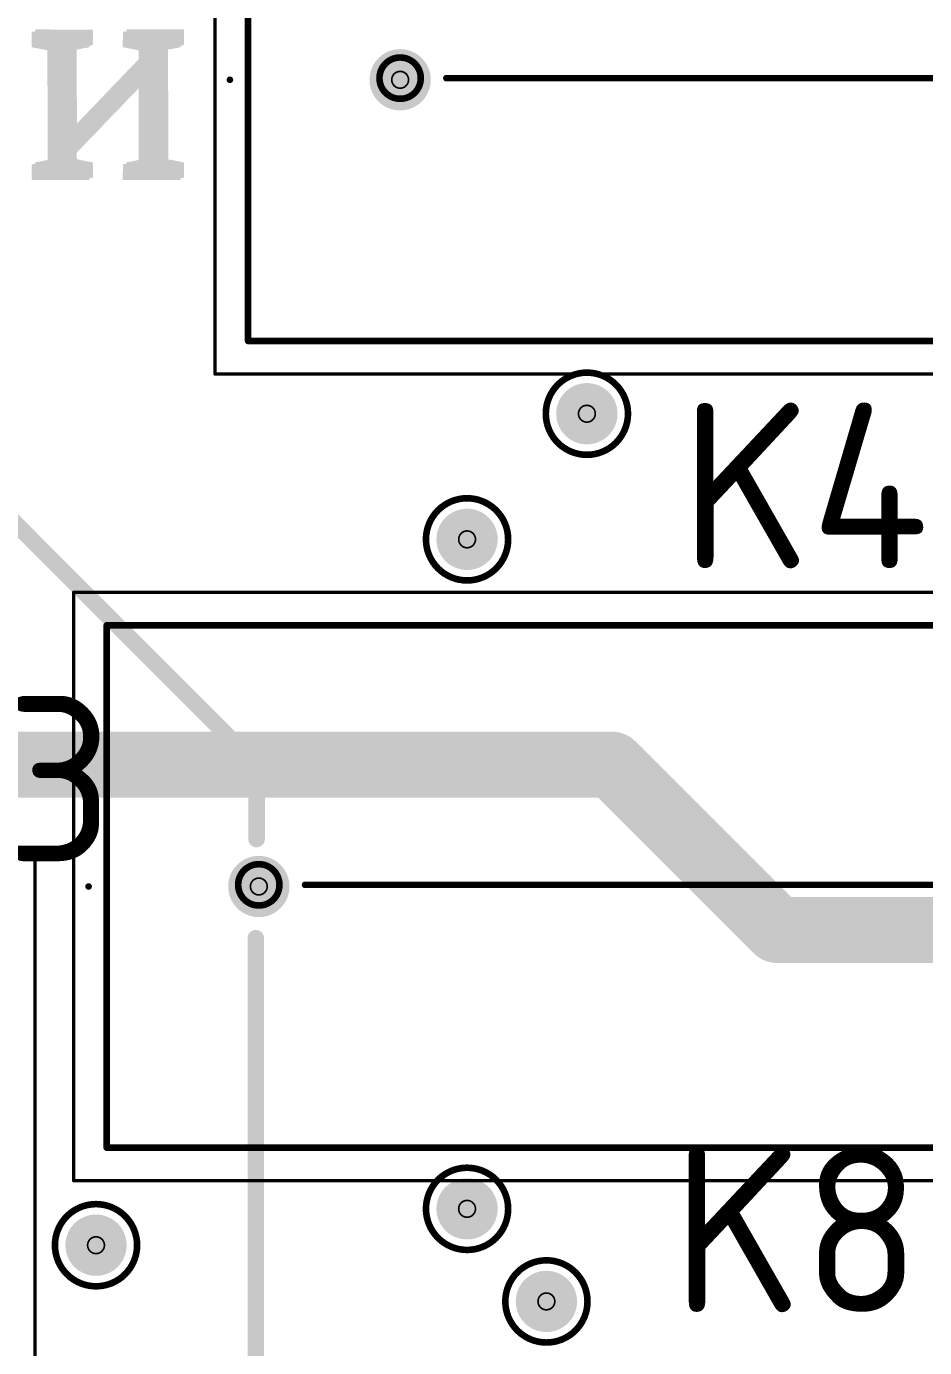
# Model space of a CAD drawing. Header units: millimetres. Extents: x 3219 to 51106, y -14166 to 2063.
# Drawn here: x 5599.02 to 5626.19, y 1911.48 to 1951.44 of the extents above; entities that cross this region are included whole.
import ezdxf

# ---------------------------------------------------------------- set-up
doc = ezdxf.new("R2010")
doc.units = ezdxf.units.MM
doc.layers.get('0').update_dxf_attribs({"lineweight": 53})
for name, color, linetype in [('Bottom Layer', 5, 'Continuous'), ('Bottom Solder', 6, 'Continuous'), ('Drill Drawing', 1, 'Continuous'), ('Mechanical 15', 56, 'Continuous'), ('Multi-Layer', 9, 'Continuous'), ('Top 3D Body', 76, 'Continuous'), ('Top Layer', 1, 'Continuous'), ('Top Overlay', 2, 'Continuous'), ('Top Solder', 216, 'Continuous')]:
    doc.layers.add(name, color=color, linetype=linetype)
doc.styles.add('GOST type B', font='GOST_B.TTF', dxfattribs={"height": 3.5})

# ---------------------------------------------------------------- blocks, each defined once
blk = doc.blocks.new('DAR71210TU_12')
at = {"layer": 'Mechanical 15'}
for points in [[(-5.6, -8.9, 0.1, 0.1, 0), (-5.6, 8.9, 0.1, 0.1, 0)], [(56.4, 8.9, 0.1, 0.1, 0), (-5.6, 8.9, 0.1, 0.1, 0)]]:
    blk.add_lwpolyline(points, format="xyseb", dxfattribs=at)
blk.add_lwpolyline([(-5.625, 8.9, 0.05, 0.05, 1), (-5.575, 8.9, 0.05, 0.05, 1)], format="xyseb", close=True, dxfattribs=at)
blk.add_lwpolyline([(-5.625, 8.9, 0.05, 0.05, 1), (-5.575, 8.9, 0.05, 0.05, 1)], format="xyseb", close=True, dxfattribs=at)
blk = doc.blocks.new('DAR71210TU_85')
at = {"layer": 'Bottom Layer'}
h = blk.add_hatch(color=5, dxfattribs=at)
edge = h.paths.add_edge_path()
edge.add_arc((0, 0), 0.825, 0, 360)
at = {"layer": 'Bottom Solder'}
h = blk.add_hatch(color=6, dxfattribs=at)
edge = h.paths.add_edge_path()
edge.add_arc((0, 0), 0.927, 0, 360)
at = {"layer": 'Multi-Layer'}
h = blk.add_hatch(color=9, dxfattribs=at)
edge = h.paths.add_edge_path()
edge.add_arc((0, 0), 0.825, 0, 360)
at = {"layer": 'Top Layer'}
h = blk.add_hatch(color=1, dxfattribs=at)
edge = h.paths.add_edge_path()
edge.add_arc((0, 0), 0.825, 0, 360)
at = {"layer": 'Top Solder'}
h = blk.add_hatch(color=216, dxfattribs=at)
edge = h.paths.add_edge_path()
edge.add_arc((0, 0), 0.927, 0, 360)
at = {"layer": 'Mechanical 15'}
for points in [[(-5.6, -8.9, 0.1, 0.1, 0), (-5.6, 8.9, 0.1, 0.1, 0)], [(-5.6, -8.9, 0.1, 0.1, 0), (56.4, -8.9, 0.1, 0.1, 0)]]:
    blk.add_lwpolyline(points, format="xyseb", dxfattribs=at)
blk.add_lwpolyline([(-5.625, -8.9, 0.05, 0.05, 1), (-5.575, -8.9, 0.05, 0.05, 1)], format="xyseb", close=True, dxfattribs=at)
blk.add_lwpolyline([(-5.625, -8.9, 0.05, 0.05, 1), (-5.575, -8.9, 0.05, 0.05, 1)], format="xyseb", close=True, dxfattribs=at)
at = {"layer": 'Top 3D Body'}
for points in [[(-4.6, -7.9, 0.1, 0.1, 0), (-4.6, 7.9, 0.1, 0.1, 0)], [(-4.6, -7.9, 0.1, 0.1, 0), (55.4, -7.9, 0.1, 0.1, 0)]]:
    blk.add_lwpolyline(points, format="xyseb", dxfattribs=at)
blk.add_lwpolyline([(-4.625, -7.9, 0.05, 0.05, 1), (-4.575, -7.9, 0.05, 0.05, 1)], format="xyseb", close=True, dxfattribs=at)
blk.add_lwpolyline([(-4.625, -7.9, 0.05, 0.05, 1), (-4.575, -7.9, 0.05, 0.05, 1)], format="xyseb", close=True, dxfattribs=at)
at = {"layer": 'Top Overlay'}
for points in [[(-4.6, -7.9, 0.2, 0.2, 0), (-4.6, 7.9, 0.2, 0.2, 0)], [(-5.2, 0, 0.1, 0.1, -1), (-5.1, 0, 0.1, 0.1, 0)], [(-5.1, 0, 0.1, 0.1, -1), (-5.2, 0, 0.1, 0.1, 0)], [(1.4, 0.05, 0.2, 0.2, 0), (21.875, 0.05, 0.2, 0.2, 0)], [(-4.6, -7.9, 0.2, 0.2, 0), (55.4, -7.9, 0.2, 0.2, 0)]]:
    blk.add_lwpolyline(points, format="xyseb", dxfattribs=at)
for points in [[(0.625, 0.05, 0.2, 0.2, 1), (-0.625, 0.05, 0.2, 0.2, 1)], [(-5.225, 0, 0.05, 0.05, 1), (-5.175, 0, 0.05, 0.05, 1)], [(-5.225, 0, 0.05, 0.05, 1), (-5.175, 0, 0.05, 0.05, 1)], [(-5.125, 0, 0.05, 0.05, 1), (-5.075, 0, 0.05, 0.05, 1)], [(-5.125, 0, 0.05, 0.05, 1), (-5.075, 0, 0.05, 0.05, 1)], [(-0.675, 0.05, 0.1, 0.1, 1), (-0.575, 0.05, 0.1, 0.1, 1)], [(0.575, 0.05, 0.1, 0.1, 1), (0.675, 0.05, 0.1, 0.1, 1)], [(1.35, 0.05, 0.1, 0.1, 1), (1.45, 0.05, 0.1, 0.1, 1)], [(-4.65, -7.9, 0.1, 0.1, 1), (-4.55, -7.9, 0.1, 0.1, 1)], [(-4.65, -7.9, 0.1, 0.1, 1), (-4.55, -7.9, 0.1, 0.1, 1)]]:
    blk.add_lwpolyline(points, format="xyseb", close=True, dxfattribs=at)
blk = doc.blocks.new('DAR71210TU_88')
at = {"layer": 'Bottom Layer'}
h = blk.add_hatch(color=5, dxfattribs=at)
edge = h.paths.add_edge_path()
edge.add_arc((0, 0), 0.825, 0, 360)
at = {"layer": 'Bottom Solder'}
h = blk.add_hatch(color=6, dxfattribs=at)
edge = h.paths.add_edge_path()
edge.add_arc((0, 0), 0.927, 0, 360)
at = {"layer": 'Multi-Layer'}
h = blk.add_hatch(color=9, dxfattribs=at)
edge = h.paths.add_edge_path()
edge.add_arc((0, 0), 0.825, 0, 360)
at = {"layer": 'Top Layer'}
h = blk.add_hatch(color=1, dxfattribs=at)
edge = h.paths.add_edge_path()
edge.add_arc((0, 0), 0.825, 0, 360)
at = {"layer": 'Top Solder'}
h = blk.add_hatch(color=216, dxfattribs=at)
edge = h.paths.add_edge_path()
edge.add_arc((0, 0), 0.927, 0, 360)
at = {"layer": 'Mechanical 15'}
for points in [[(-5.6, 8.9, 0.1, 0.1, 0), (56.4, 8.9, 0.1, 0.1, 0)], [(-5.6, 8.9, 0.1, 0.1, 0), (-5.6, -8.9, 0.1, 0.1, 0)], [(-5.6, -8.9, 0.1, 0.1, 0), (56.4, -8.9, 0.1, 0.1, 0)]]:
    blk.add_lwpolyline(points, format="xyseb", dxfattribs=at)
for points in [[(-5.625, 8.9, 0.05, 0.05, 1), (-5.575, 8.9, 0.05, 0.05, 1)], [(-5.625, 8.9, 0.05, 0.05, 1), (-5.575, 8.9, 0.05, 0.05, 1)], [(-5.625, -8.9, 0.05, 0.05, 1), (-5.575, -8.9, 0.05, 0.05, 1)], [(-5.625, -8.9, 0.05, 0.05, 1), (-5.575, -8.9, 0.05, 0.05, 1)]]:
    blk.add_lwpolyline(points, format="xyseb", close=True, dxfattribs=at)
at = {"layer": 'Top 3D Body'}
for points in [[(-4.6, 7.9, 0.1, 0.1, 0), (55.4, 7.9, 0.1, 0.1, 0)], [(-4.6, -7.9, 0.1, 0.1, 0), (-4.6, 7.9, 0.1, 0.1, 0)], [(-4.6, -7.9, 0.1, 0.1, 0), (55.4, -7.9, 0.1, 0.1, 0)]]:
    blk.add_lwpolyline(points, format="xyseb", dxfattribs=at)
for points in [[(-4.625, 7.9, 0.05, 0.05, 1), (-4.575, 7.9, 0.05, 0.05, 1)], [(-4.625, 7.9, 0.05, 0.05, 1), (-4.575, 7.9, 0.05, 0.05, 1)], [(-4.625, -7.9, 0.05, 0.05, 1), (-4.575, -7.9, 0.05, 0.05, 1)], [(-4.625, -7.9, 0.05, 0.05, 1), (-4.575, -7.9, 0.05, 0.05, 1)]]:
    blk.add_lwpolyline(points, format="xyseb", close=True, dxfattribs=at)
at = {"layer": 'Top Overlay'}
for points in [[(-4.6, 7.9, 0.2, 0.2, 0), (55.4, 7.9, 0.2, 0.2, 0)], [(-4.6, -7.9, 0.2, 0.2, 0), (-4.6, 7.9, 0.2, 0.2, 0)], [(-5.2, 0, 0.1, 0.1, -1), (-5.1, 0, 0.1, 0.1, 0)], [(-5.1, 0, 0.1, 0.1, -1), (-5.2, 0, 0.1, 0.1, 0)], [(1.4, 0.05, 0.2, 0.2, 0), (21.875, 0.05, 0.2, 0.2, 0)], [(-4.6, -7.9, 0.2, 0.2, 0), (55.4, -7.9, 0.2, 0.2, 0)]]:
    blk.add_lwpolyline(points, format="xyseb", dxfattribs=at)
for points in [[(-4.65, 7.9, 0.1, 0.1, 1), (-4.55, 7.9, 0.1, 0.1, 1)], [(-4.65, 7.9, 0.1, 0.1, 1), (-4.55, 7.9, 0.1, 0.1, 1)], [(0.625, 0.05, 0.2, 0.2, 1), (-0.625, 0.05, 0.2, 0.2, 1)], [(-5.225, 0, 0.05, 0.05, 1), (-5.175, 0, 0.05, 0.05, 1)], [(-5.225, 0, 0.05, 0.05, 1), (-5.175, 0, 0.05, 0.05, 1)], [(-5.125, 0, 0.05, 0.05, 1), (-5.075, 0, 0.05, 0.05, 1)], [(-5.125, 0, 0.05, 0.05, 1), (-5.075, 0, 0.05, 0.05, 1)], [(-0.675, 0.05, 0.1, 0.1, 1), (-0.575, 0.05, 0.1, 0.1, 1)], [(0.575, 0.05, 0.1, 0.1, 1), (0.675, 0.05, 0.1, 0.1, 1)], [(1.35, 0.05, 0.1, 0.1, 1), (1.45, 0.05, 0.1, 0.1, 1)], [(-4.65, -7.9, 0.1, 0.1, 1), (-4.55, -7.9, 0.1, 0.1, 1)], [(-4.65, -7.9, 0.1, 0.1, 1), (-4.55, -7.9, 0.1, 0.1, 1)]]:
    blk.add_lwpolyline(points, format="xyseb", close=True, dxfattribs=at)

msp = doc.modelspace()

# ---------------------------------------------------------------- hatches: boundary and pattern name
at = {"layer": 'Bottom Layer'}
h = msp.add_hatch(color=5, dxfattribs=at)
edge = h.paths.add_edge_path()
edge.add_arc((5615.971, 1939.723), 0.825, 0, 360)
h = msp.add_hatch(color=5, dxfattribs=at)
edge = h.paths.add_edge_path()
edge.add_arc((5612.346, 1935.923), 0.825, 0, 360)
h = msp.add_hatch(color=5, dxfattribs=at)
edge = h.paths.add_edge_path()
edge.add_arc((5612.346, 1915.673), 0.825, 0, 360)
h = msp.add_hatch(color=5, dxfattribs=at)
edge = h.paths.add_edge_path()
edge.add_arc((5601.121, 1914.573), 0.825, 0, 360)
h = msp.add_hatch(color=5, dxfattribs=at)
edge = h.paths.add_edge_path()
edge.add_arc((5614.746, 1912.873), 0.825, 0, 360)
at = {"layer": 'Bottom Solder'}
h = msp.add_hatch(color=6, dxfattribs=at)
edge = h.paths.add_edge_path()
edge.add_arc((5615.971, 1939.723), 0.927, 0, 360)
h = msp.add_hatch(color=6, dxfattribs=at)
edge = h.paths.add_edge_path()
edge.add_arc((5612.346, 1935.923), 0.927, 0, 360)
h = msp.add_hatch(color=6, dxfattribs=at)
edge = h.paths.add_edge_path()
edge.add_arc((5612.346, 1915.673), 0.927, 0, 360)
h = msp.add_hatch(color=6, dxfattribs=at)
edge = h.paths.add_edge_path()
edge.add_arc((5601.121, 1914.573), 0.927, 0, 360)
h = msp.add_hatch(color=6, dxfattribs=at)
edge = h.paths.add_edge_path()
edge.add_arc((5614.746, 1912.873), 0.927, 0, 360)
at = {"layer": 'Multi-Layer'}
h = msp.add_hatch(color=9, dxfattribs=at)
edge = h.paths.add_edge_path()
edge.add_arc((5615.971, 1939.723), 0.825, 0, 360)
h = msp.add_hatch(color=9, dxfattribs=at)
edge = h.paths.add_edge_path()
edge.add_arc((5612.346, 1935.923), 0.825, 0, 360)
h = msp.add_hatch(color=9, dxfattribs=at)
edge = h.paths.add_edge_path()
edge.add_arc((5612.346, 1915.673), 0.825, 0, 360)
h = msp.add_hatch(color=9, dxfattribs=at)
edge = h.paths.add_edge_path()
edge.add_arc((5601.121, 1914.573), 0.825, 0, 360)
h = msp.add_hatch(color=9, dxfattribs=at)
edge = h.paths.add_edge_path()
edge.add_arc((5614.746, 1912.873), 0.825, 0, 360)
at = {"layer": 'Top Layer'}
msp.add_hatch(color=1, dxfattribs=at).paths.add_polyline_path([(5600.876, 1947.349), (5600.973, 1947.338), (5601.002, 1947.331), (5601.023, 1947.316), (5601.03, 1947.288), (5601.027, 1947.241), (5601.03, 1946.88), (5601.005, 1946.854), (5599.286, 1946.862), (5599.275, 1946.872), (5599.282, 1947.316), (5599.3, 1947.334), (5599.383, 1947.345), (5599.426, 1947.352), (5599.465, 1947.363), (5599.494, 1947.37), (5599.583, 1947.381), (5599.619, 1947.388), (5599.68, 1947.406), (5599.737, 1947.413), (5599.755, 1947.424), (5599.762, 1947.453), (5599.755, 1950.776), (5599.723, 1950.787), (5599.68, 1950.794), (5599.658, 1950.801), (5599.598, 1950.812), (5599.512, 1950.826), (5599.483, 1950.834), (5599.447, 1950.841), (5599.361, 1950.855), (5599.29, 1950.869), (5599.275, 1950.905), (5599.282, 1951.335), (5599.293, 1951.346), (5601.019, 1951.339), (5601.03, 1951.328), (5601.027, 1951.26), (5601.03, 1950.955), (5601.023, 1950.948), (5601.03, 1950.927), (5601.023, 1950.884), (5601.012, 1950.873), (5600.976, 1950.859), (5600.894, 1950.848), (5600.837, 1950.841), (5600.776, 1950.823), (5600.665, 1950.805), (5600.625, 1950.794), (5600.568, 1950.787), (5600.543, 1950.769), (5600.536, 1950.741), (5600.543, 1948.498), (5600.554, 1948.488), (5600.582, 1948.495), (5600.593, 1948.506), (5600.6, 1948.52), (5600.694, 1948.613), (5600.701, 1948.627), (5600.966, 1948.892), (5600.973, 1948.907), (5601.095, 1949.029), (5601.102, 1949.043), (5601.274, 1949.215), (5601.281, 1949.229), (5601.474, 1949.422), (5601.481, 1949.437), (5601.503, 1949.451), (5601.51, 1949.465), (5601.675, 1949.63), (5601.682, 1949.645), (5601.825, 1949.788), (5601.832, 1949.802), (5601.961, 1949.931), (5601.969, 1949.945), (5601.979, 1949.956), (5601.994, 1949.963), (5602.012, 1949.988), (5602.033, 1950.003), (5602.04, 1950.017), (5602.169, 1950.146), (5602.176, 1950.16), (5602.37, 1950.354), (5602.377, 1950.368), (5602.402, 1950.386), (5602.42, 1950.411), (5602.506, 1950.497), (5602.52, 1950.533), (5602.513, 1950.769), (5602.495, 1950.787), (5602.431, 1950.794), (5602.395, 1950.809), (5602.312, 1950.819), (5602.234, 1950.834), (5602.194, 1950.844), (5602.058, 1950.866), (5602.033, 1950.891), (5602.04, 1951.342), (5602.072, 1951.353), (5602.094, 1951.346), (5603.759, 1951.349), (5603.781, 1951.335), (5603.788, 1951.306), (5603.781, 1950.884), (5603.77, 1950.873), (5603.72, 1950.859), (5603.652, 1950.848), (5603.609, 1950.841), (5603.58, 1950.834), (5603.541, 1950.823), (5603.444, 1950.812), (5603.416, 1950.805), (5603.376, 1950.794), (5603.347, 1950.787), (5603.312, 1950.78), (5603.301, 1950.769), (5603.308, 1947.424), (5603.319, 1947.413), (5603.38, 1947.402), (5603.423, 1947.395), (5603.48, 1947.381), (5603.598, 1947.363), (5603.634, 1947.349), (5603.716, 1947.338), (5603.759, 1947.331), (5603.781, 1947.316), (5603.788, 1947.266), (5603.781, 1946.865), (5603.749, 1946.854), (5602.044, 1946.862), (5602.033, 1946.872), (5602.04, 1947.316), (5602.058, 1947.334), (5602.14, 1947.345), (5602.212, 1947.359), (5602.241, 1947.367), (5602.37, 1947.388), (5602.409, 1947.399), (5602.47, 1947.41), (5602.506, 1947.417), (5602.52, 1947.453), (5602.513, 1949.645), (5602.488, 1949.648), (5602.441, 1949.602), (5602.434, 1949.587), (5602.406, 1949.566), (5602.398, 1949.551), (5602.37, 1949.53), (5602.363, 1949.516), (5602.205, 1949.358), (5602.198, 1949.344), (5602.176, 1949.329), (5602.169, 1949.315), (5602.033, 1949.179), (5602.026, 1949.165), (5601.926, 1949.064), (5601.918, 1949.05), (5601.865, 1948.996), (5601.854, 1948.993), (5601.847, 1948.978), (5601.639, 1948.771), (5601.632, 1948.756), (5601.524, 1948.649), (5601.517, 1948.635), (5601.317, 1948.434), (5601.31, 1948.42), (5601.195, 1948.305), (5601.188, 1948.291), (5601.134, 1948.237), (5601.123, 1948.233), (5601.116, 1948.219), (5600.944, 1948.047), (5600.937, 1948.033), (5600.801, 1947.897), (5600.794, 1947.882), (5600.686, 1947.775), (5600.679, 1947.761), (5600.636, 1947.725), (5600.622, 1947.71), (5600.615, 1947.696), (5600.604, 1947.685), (5600.59, 1947.678), (5600.554, 1947.635), (5600.543, 1947.625), (5600.536, 1947.596), (5600.543, 1947.424), (5600.59, 1947.406), (5600.654, 1947.399), (5600.676, 1947.392), (5600.704, 1947.385), (5600.851, 1947.359), (5600.873, 1947.352)])
h = msp.add_hatch(color=1, dxfattribs=at)
edge = h.paths.add_edge_path()
edge.add_arc((5615.971, 1939.723), 0.825, 0, 360)
h = msp.add_hatch(color=1, dxfattribs=at)
edge = h.paths.add_edge_path()
edge.add_arc((5612.346, 1935.923), 0.825, 0, 360)
h = msp.add_hatch(color=1, dxfattribs=at)
edge = h.paths.add_edge_path()
edge.add_arc((5612.346, 1915.673), 0.825, 0, 360)
h = msp.add_hatch(color=1, dxfattribs=at)
edge = h.paths.add_edge_path()
edge.add_arc((5601.121, 1914.573), 0.825, 0, 360)
h = msp.add_hatch(color=1, dxfattribs=at)
edge = h.paths.add_edge_path()
edge.add_arc((5614.746, 1912.873), 0.825, 0, 360)
at = {"layer": 'Top Overlay'}
msp.add_hatch(color=2, dxfattribs=at).paths.add_polyline_path([(5600.772, 1947.284), (5600.869, 1947.274), (5600.898, 1947.266), (5600.919, 1947.252), (5600.926, 1947.223), (5600.923, 1947.177), (5600.926, 1946.815), (5600.901, 1946.79), (5599.182, 1946.797), (5599.171, 1946.808), (5599.178, 1947.252), (5599.196, 1947.27), (5599.279, 1947.281), (5599.322, 1947.288), (5599.361, 1947.299), (5599.39, 1947.306), (5599.479, 1947.316), (5599.515, 1947.324), (5599.576, 1947.342), (5599.633, 1947.349), (5599.651, 1947.359), (5599.658, 1947.388), (5599.651, 1950.712), (5599.619, 1950.723), (5599.576, 1950.73), (5599.555, 1950.737), (5599.494, 1950.748), (5599.408, 1950.762), (5599.379, 1950.769), (5599.343, 1950.776), (5599.257, 1950.791), (5599.186, 1950.805), (5599.171, 1950.841), (5599.178, 1951.271), (5599.189, 1951.281), (5600.916, 1951.274), (5600.926, 1951.263), (5600.923, 1951.195), (5600.926, 1950.891), (5600.919, 1950.884), (5600.926, 1950.862), (5600.919, 1950.819), (5600.908, 1950.809), (5600.873, 1950.794), (5600.79, 1950.783), (5600.733, 1950.776), (5600.672, 1950.758), (5600.561, 1950.741), (5600.522, 1950.73), (5600.464, 1950.723), (5600.439, 1950.705), (5600.432, 1950.676), (5600.439, 1948.434), (5600.45, 1948.423), (5600.479, 1948.43), (5600.489, 1948.441), (5600.497, 1948.455), (5600.59, 1948.549), (5600.597, 1948.563), (5600.862, 1948.828), (5600.869, 1948.842), (5600.991, 1948.964), (5600.998, 1948.978), (5601.17, 1949.15), (5601.177, 1949.165), (5601.37, 1949.358), (5601.378, 1949.372), (5601.399, 1949.387), (5601.406, 1949.401), (5601.571, 1949.566), (5601.578, 1949.58), (5601.721, 1949.723), (5601.729, 1949.738), (5601.858, 1949.867), (5601.865, 1949.881), (5601.875, 1949.892), (5601.89, 1949.899), (5601.908, 1949.924), (5601.929, 1949.938), (5601.936, 1949.953), (5602.065, 1950.081), (5602.072, 1950.096), (5602.266, 1950.289), (5602.273, 1950.304), (5602.298, 1950.321), (5602.316, 1950.347), (5602.402, 1950.432), (5602.416, 1950.468), (5602.409, 1950.705), (5602.391, 1950.723), (5602.327, 1950.73), (5602.291, 1950.744), (5602.209, 1950.755), (5602.13, 1950.769), (5602.09, 1950.78), (5601.954, 1950.801), (5601.929, 1950.826), (5601.936, 1951.278), (5601.969, 1951.288), (5601.99, 1951.281), (5603.655, 1951.285), (5603.677, 1951.271), (5603.684, 1951.242), (5603.677, 1950.819), (5603.666, 1950.809), (5603.616, 1950.794), (5603.548, 1950.783), (5603.505, 1950.776), (5603.476, 1950.769), (5603.437, 1950.758), (5603.34, 1950.748), (5603.312, 1950.741), (5603.272, 1950.73), (5603.244, 1950.723), (5603.208, 1950.715), (5603.197, 1950.705), (5603.204, 1947.359), (5603.215, 1947.349), (5603.276, 1947.338), (5603.319, 1947.331), (5603.376, 1947.316), (5603.494, 1947.299), (5603.53, 1947.284), (5603.613, 1947.274), (5603.655, 1947.266), (5603.677, 1947.252), (5603.684, 1947.202), (5603.677, 1946.801), (5603.645, 1946.79), (5601.94, 1946.797), (5601.929, 1946.808), (5601.936, 1947.252), (5601.954, 1947.27), (5602.037, 1947.281), (5602.108, 1947.295), (5602.137, 1947.302), (5602.266, 1947.324), (5602.305, 1947.334), (5602.366, 1947.345), (5602.402, 1947.352), (5602.416, 1947.388), (5602.409, 1949.58), (5602.384, 1949.584), (5602.337, 1949.537), (5602.33, 1949.523), (5602.302, 1949.501), (5602.294, 1949.487), (5602.266, 1949.465), (5602.259, 1949.451), (5602.101, 1949.294), (5602.094, 1949.279), (5602.072, 1949.265), (5602.065, 1949.251), (5601.929, 1949.114), (5601.922, 1949.1), (5601.822, 1949), (5601.815, 1948.986), (5601.761, 1948.932), (5601.75, 1948.928), (5601.743, 1948.914), (5601.535, 1948.706), (5601.528, 1948.692), (5601.421, 1948.584), (5601.413, 1948.57), (5601.213, 1948.369), (5601.206, 1948.355), (5601.091, 1948.241), (5601.084, 1948.226), (5601.03, 1948.173), (5601.019, 1948.169), (5601.012, 1948.155), (5600.84, 1947.983), (5600.833, 1947.968), (5600.697, 1947.832), (5600.69, 1947.818), (5600.582, 1947.71), (5600.575, 1947.696), (5600.532, 1947.66), (5600.518, 1947.646), (5600.511, 1947.632), (5600.5, 1947.621), (5600.486, 1947.614), (5600.45, 1947.571), (5600.439, 1947.56), (5600.432, 1947.531), (5600.439, 1947.359), (5600.486, 1947.342), (5600.55, 1947.334), (5600.572, 1947.327), (5600.6, 1947.32), (5600.747, 1947.295), (5600.769, 1947.288)])
at = {"layer": 'Top Solder'}
h = msp.add_hatch(color=216, dxfattribs=at)
edge = h.paths.add_edge_path()
edge.add_arc((5615.971, 1939.723), 0.927, 0, 360)
h = msp.add_hatch(color=216, dxfattribs=at)
edge = h.paths.add_edge_path()
edge.add_arc((5612.346, 1935.923), 0.927, 0, 360)
h = msp.add_hatch(color=216, dxfattribs=at)
edge = h.paths.add_edge_path()
edge.add_arc((5612.346, 1915.673), 0.927, 0, 360)
h = msp.add_hatch(color=216, dxfattribs=at)
edge = h.paths.add_edge_path()
edge.add_arc((5601.121, 1914.573), 0.927, 0, 360)
h = msp.add_hatch(color=216, dxfattribs=at)
edge = h.paths.add_edge_path()
edge.add_arc((5614.746, 1912.873), 0.927, 0, 360)

# ---------------------------------------------------------------- linework, layer by layer
at = {"layer": 'Bottom Layer'}
for points in [[(5590.729, 1929.108, 2, 2, 0), (5616.729, 1929.108, 2, 2, 0)], [(5616.729, 1929.108, 2, 2, 0), (5621.729, 1924.108, 2, 2, 0)], [(5621.729, 1924.108, 2, 2, 0), (5647.604, 1924.108, 2, 2, 0)]]:
    msp.add_lwpolyline(points, format="xyseb", dxfattribs=at)
for points in [[(5616.229, 1929.108, 1, 1, 1), (5617.229, 1929.108, 1, 1, 1)], [(5616.229, 1929.108, 1, 1, 1), (5617.229, 1929.108, 1, 1, 1)], [(5621.229, 1924.108, 1, 1, 1), (5622.229, 1924.108, 1, 1, 1)], [(5621.229, 1924.108, 1, 1, 1), (5622.229, 1924.108, 1, 1, 1)]]:
    msp.add_lwpolyline(points, format="xyseb", close=True, dxfattribs=at)
at = {"layer": 'Drill Drawing'}
for points in [[(5610.575, 1949.823, 0.0508, 0.0508, 1), (5610.067, 1949.823, 0.0508, 0.0508, 1)], [(5610.054, 1949.823, 0.0254, 0.0254, 1), (5610.079, 1949.823, 0.0254, 0.0254, 1)], [(5610.562, 1949.823, 0.0254, 0.0254, 1), (5610.587, 1949.823, 0.0254, 0.0254, 1)], [(5616.225, 1939.723, 0.0508, 0.0508, 1), (5615.717, 1939.723, 0.0508, 0.0508, 1)], [(5615.704, 1939.723, 0.0254, 0.0254, 1), (5615.729, 1939.723, 0.0254, 0.0254, 1)], [(5616.212, 1939.723, 0.0254, 0.0254, 1), (5616.237, 1939.723, 0.0254, 0.0254, 1)], [(5612.6, 1935.923, 0.0508, 0.0508, 1), (5612.092, 1935.923, 0.0508, 0.0508, 1)], [(5612.079, 1935.923, 0.0254, 0.0254, 1), (5612.104, 1935.923, 0.0254, 0.0254, 1)], [(5612.587, 1935.923, 0.0254, 0.0254, 1), (5612.612, 1935.923, 0.0254, 0.0254, 1)], [(5606.3, 1925.423, 0.0508, 0.0508, 1), (5605.792, 1925.423, 0.0508, 0.0508, 1)], [(5605.779, 1925.423, 0.0254, 0.0254, 1), (5605.804, 1925.423, 0.0254, 0.0254, 1)], [(5606.287, 1925.423, 0.0254, 0.0254, 1), (5606.312, 1925.423, 0.0254, 0.0254, 1)], [(5612.6, 1915.673, 0.0508, 0.0508, 1), (5612.092, 1915.673, 0.0508, 0.0508, 1)], [(5612.079, 1915.673, 0.0254, 0.0254, 1), (5612.104, 1915.673, 0.0254, 0.0254, 1)], [(5612.587, 1915.673, 0.0254, 0.0254, 1), (5612.612, 1915.673, 0.0254, 0.0254, 1)], [(5601.375, 1914.573, 0.0508, 0.0508, 1), (5600.867, 1914.573, 0.0508, 0.0508, 1)], [(5600.854, 1914.573, 0.0254, 0.0254, 1), (5600.879, 1914.573, 0.0254, 0.0254, 1)], [(5601.362, 1914.573, 0.0254, 0.0254, 1), (5601.387, 1914.573, 0.0254, 0.0254, 1)], [(5615, 1912.873, 0.0508, 0.0508, 1), (5614.492, 1912.873, 0.0508, 0.0508, 1)], [(5614.479, 1912.873, 0.0254, 0.0254, 1), (5614.504, 1912.873, 0.0254, 0.0254, 1)], [(5614.987, 1912.873, 0.0254, 0.0254, 1), (5615.012, 1912.873, 0.0254, 0.0254, 1)]]:
    msp.add_lwpolyline(points, format="xyseb", close=True, dxfattribs=at)
at = {"layer": 'Top Overlay'}
for points in [[(5617.214, 1939.723, 0.2, 0.2, 1), (5614.728, 1939.723, 0.2, 0.2, 1)], [(5614.678, 1939.723, 0.1, 0.1, 1), (5614.778, 1939.723, 0.1, 0.1, 1)], [(5617.164, 1939.723, 0.1, 0.1, 1), (5617.264, 1939.723, 0.1, 0.1, 1)], [(5613.589, 1935.923, 0.2, 0.2, 1), (5611.103, 1935.923, 0.2, 0.2, 1)], [(5611.053, 1935.923, 0.1, 0.1, 1), (5611.153, 1935.923, 0.1, 0.1, 1)], [(5613.539, 1935.923, 0.1, 0.1, 1), (5613.639, 1935.923, 0.1, 0.1, 1)], [(5605.854, 1929.108, 0.25, 0.25, 1), (5606.104, 1929.108, 0.25, 0.25, 1)], [(5605.854, 1929.108, 0.25, 0.25, 1), (5606.104, 1929.108, 0.25, 0.25, 1)], [(5605.854, 1926.858, 0.25, 0.25, 1), (5606.104, 1926.858, 0.25, 0.25, 1)], [(5605.829, 1923.858, 0.25, 0.25, 1), (5606.079, 1923.858, 0.25, 0.25, 1)], [(5613.589, 1915.673, 0.2, 0.2, 1), (5611.103, 1915.673, 0.2, 0.2, 1)], [(5602.364, 1914.573, 0.2, 0.2, 1), (5599.878, 1914.573, 0.2, 0.2, 1)], [(5611.053, 1915.673, 0.1, 0.1, 1), (5611.153, 1915.673, 0.1, 0.1, 1)], [(5613.539, 1915.673, 0.1, 0.1, 1), (5613.639, 1915.673, 0.1, 0.1, 1)], [(5599.828, 1914.573, 0.1, 0.1, 1), (5599.928, 1914.573, 0.1, 0.1, 1)], [(5602.314, 1914.573, 0.1, 0.1, 1), (5602.414, 1914.573, 0.1, 0.1, 1)], [(5615.989, 1912.873, 0.2, 0.2, 1), (5613.503, 1912.873, 0.2, 0.2, 1)], [(5613.453, 1912.873, 0.1, 0.1, 1), (5613.553, 1912.873, 0.1, 0.1, 1)], [(5615.939, 1912.873, 0.1, 0.1, 1), (5616.039, 1912.873, 0.1, 0.1, 1)]]:
    msp.add_lwpolyline(points, format="xyseb", close=True, dxfattribs=at)
for points in [[(5598.479, 1936.608, 0.5, 0.5, 0), (5605.979, 1929.108, 0.5, 0.5, 0)], [(5605.979, 1926.858, 0.5, 0.5, 0), (5605.979, 1929.108, 0.5, 0.5, 0)], [(5605.954, 1908.128, 0.5, 0.5, 0), (5605.954, 1923.858, 0.5, 0.5, 0)]]:
    msp.add_lwpolyline(points, format="xyseb", dxfattribs=at)

# ---------------------------------------------------------------- block references
for name, p in [('DAR71210TU_85', (5610.321, 1949.823)), ('DAR71210TU_88', (5606.046, 1925.423))]:
    msp.add_blockref(name, p)
at = {"rotation": 270}
msp.add_blockref('DAR71210TU_12', (5590.379, 1921.008), dxfattribs=at)

# ---------------------------------------------------------------- texts
at = {"layer": 'Top Overlay', "style": 'GOST type B'}
for s, p in [('K4', (5618.792, 1935.046)), ('K13', (5591.984, 1926.17)), ('K8', (5618.542, 1912.546))]:
    msp.add_text(s, height=5, dxfattribs=at).set_placement(p)

doc.saveas('drawing.dxf')
